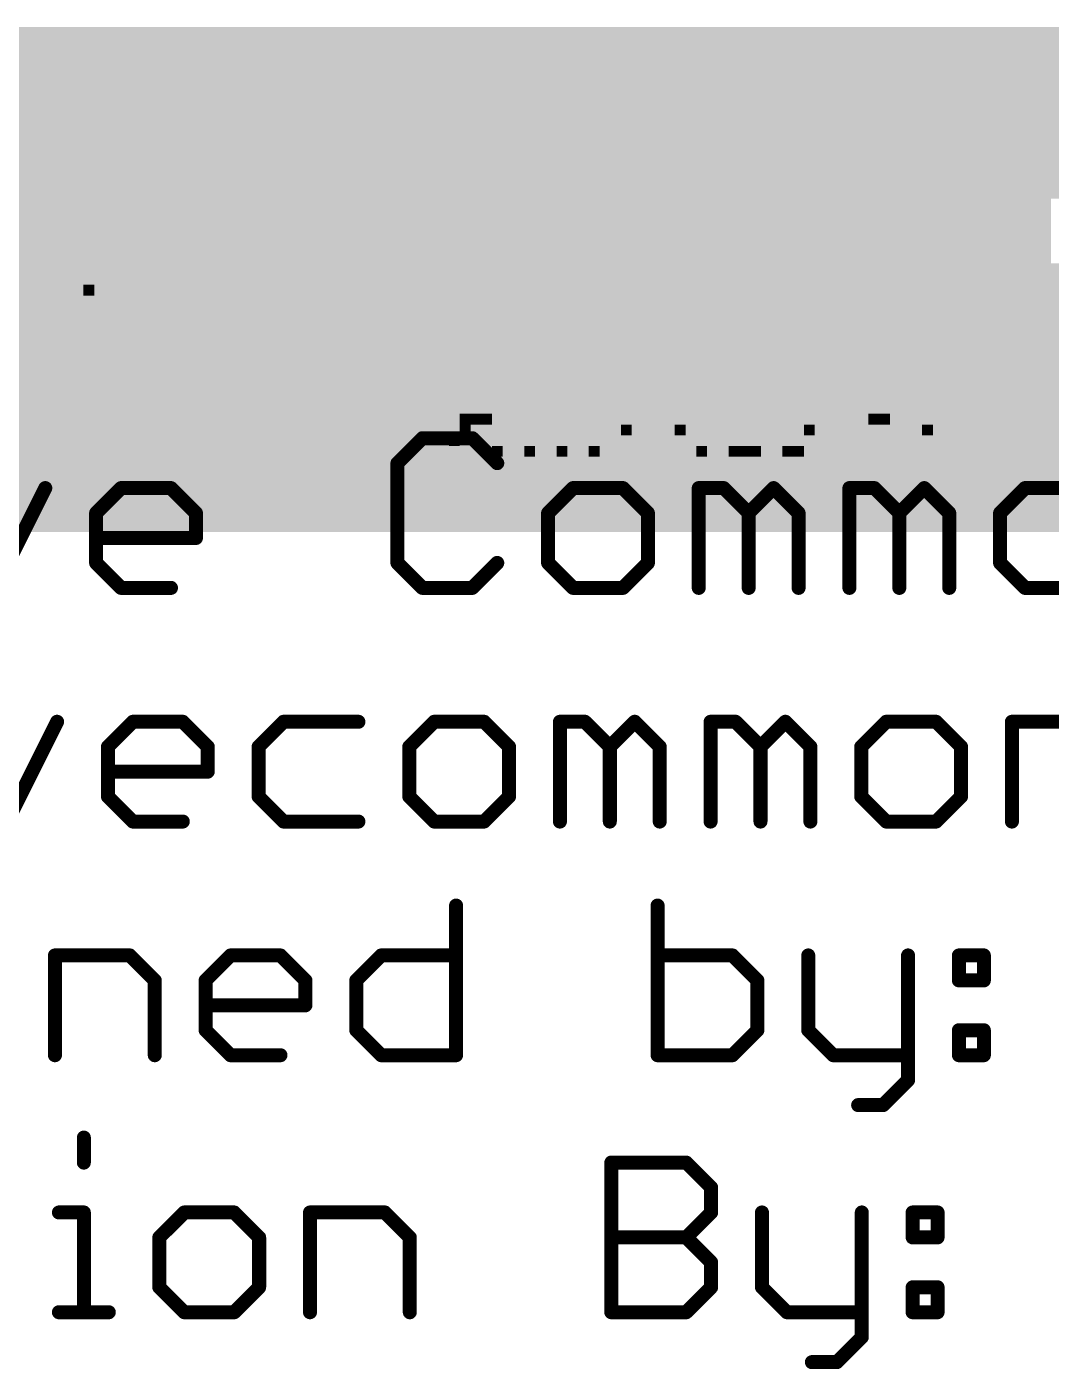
# Model space of a CAD drawing. Extents: x -29 to 78, y -15 to 28.
# Drawn here: x 10.54 to 21.67, y -14.77 to -0.18 of the extents above; entities that cross this region are included whole.
import ezdxf

# ---------------------------------------------------------------- set-up
doc = ezdxf.new("R2010")
doc.units = 0
for name, color, linetype in [('200', 132, 'CONTINUOUS'), ('201', 110, 'CONTINUOUS'), ('27', 253, 'CONTINUOUS')]:
    doc.layers.add(name, color=color, linetype=linetype)

# ---------------------------------------------------------------- blocks, each defined once
blk = doc.blocks.new('RECT')
blk.add_solid([(-0.5, -0.5), (0.5, -0.5), (-0.5, 0.5), (0.5, 0.5)])

msp = doc.modelspace()

# ---------------------------------------------------------------- linework, layer by layer
at = {"layer": '27', "const_width": 0.1524}
for points in [[(14.8413, -4.6468), (14.5701, -4.918)], [(15.3836, -4.6468), (14.8413, -4.6468)], [(15.6548, -4.918), (15.3836, -4.6468)], [(14.5701, -4.918), (14.5701, -6.0026)], [(10.201, -6.2738), (10.7433, -5.1891)], [(11.2958, -5.4603), (11.567, -5.1891)], [(11.567, -5.1891), (12.1093, -5.1891)], [(12.1093, -5.1891), (12.3805, -5.4603)], [(16.4784, -5.1891), (16.2073, -5.4603)], [(17.0208, -5.1891), (16.4784, -5.1891)], [(17.2919, -5.4603), (17.0208, -5.1891)], [(17.8444, -6.2738), (17.8444, -5.1891)], [(17.8444, -5.1891), (18.1156, -5.1891)], [(18.1156, -5.1891), (18.3868, -5.4603)], [(18.3868, -5.4603), (18.6579, -5.1891)], [(18.6579, -5.1891), (18.9291, -5.4603)], [(19.4816, -6.2738), (19.4816, -5.1891)], [(19.4816, -5.1891), (19.7528, -5.1891)], [(19.7528, -5.1891), (20.0239, -5.4603)], [(20.0239, -5.4603), (20.2951, -5.1891)], [(20.2951, -5.1891), (20.5663, -5.4603)], [(21.3899, -5.1891), (21.1188, -5.4603)], [(21.9322, -5.1891), (21.3899, -5.1891)], [(11.2958, -6.0026), (11.2958, -5.4603)], [(12.3805, -5.4603), (12.3805, -5.7315)], [(16.2073, -5.4603), (16.2073, -6.0026)], [(17.2919, -6.0026), (17.2919, -5.4603)], [(18.3868, -5.4603), (18.3868, -6.2738)], [(18.9291, -5.4603), (18.9291, -6.2738)], [(20.0239, -5.4603), (20.0239, -6.2738)], [(20.5663, -5.4603), (20.5663, -6.2738)], [(21.1188, -5.4603), (21.1188, -6.0026)], [(12.3805, -5.7315), (11.2958, -5.7315)], [(11.567, -6.2738), (11.2958, -6.0026)], [(14.5701, -6.0026), (14.8413, -6.2738)], [(15.3836, -6.2738), (15.6548, -6.0026)], [(16.2073, -6.0026), (16.4784, -6.2738)], [(17.0208, -6.2738), (17.2919, -6.0026)], [(21.1188, -6.0026), (21.3899, -6.2738)], [(12.1093, -6.2738), (11.567, -6.2738)], [(14.8413, -6.2738), (15.3836, -6.2738)], [(16.4784, -6.2738), (17.0208, -6.2738)], [(21.3899, -6.2738), (21.9322, -6.2738)], [(10.3294, -8.8138), (10.8717, -7.7291)], [(11.4242, -8.0003), (11.6954, -7.7291)], [(11.6954, -7.7291), (12.2377, -7.7291)], [(12.2377, -7.7291), (12.5089, -8.0003)], [(13.3325, -7.7291), (13.0614, -8.0003)], [(14.146, -7.7291), (13.3325, -7.7291)], [(14.9697, -7.7291), (14.6985, -8.0003)], [(15.512, -7.7291), (14.9697, -7.7291)], [(15.7832, -8.0003), (15.512, -7.7291)], [(16.3357, -8.8138), (16.3357, -7.7291)], [(16.3357, -7.7291), (16.6069, -7.7291)], [(16.6069, -7.7291), (16.878, -8.0003)], [(16.878, -8.0003), (17.1492, -7.7291)], [(17.1492, -7.7291), (17.4203, -8.0003)], [(17.9728, -8.8138), (17.9728, -7.7291)], [(17.9728, -7.7291), (18.244, -7.7291)], [(18.244, -7.7291), (18.5152, -8.0003)], [(18.5152, -8.0003), (18.7863, -7.7291)], [(18.7863, -7.7291), (19.0575, -8.0003)], [(19.8812, -7.7291), (19.61, -8.0003)], [(20.4235, -7.7291), (19.8812, -7.7291)], [(20.6947, -8.0003), (20.4235, -7.7291)], [(21.2472, -8.8138), (21.2472, -7.7291)], [(21.2472, -7.7291), (22.0607, -7.7291)], [(11.4242, -8.5426), (11.4242, -8.0003)], [(12.5089, -8.0003), (12.5089, -8.2715)], [(13.0614, -8.0003), (13.0614, -8.5426)], [(14.6985, -8.0003), (14.6985, -8.5426)], [(15.7832, -8.5426), (15.7832, -8.0003)], [(16.878, -8.0003), (16.878, -8.8138)], [(17.4203, -8.0003), (17.4203, -8.8138)], [(18.5152, -8.0003), (18.5152, -8.8138)], [(19.0575, -8.0003), (19.0575, -8.8138)], [(19.61, -8.0003), (19.61, -8.5426)], [(20.6947, -8.5426), (20.6947, -8.0003)], [(12.5089, -8.2715), (11.4242, -8.2715)], [(11.6954, -8.8138), (11.4242, -8.5426)], [(13.0614, -8.5426), (13.3325, -8.8138)], [(14.6985, -8.5426), (14.9697, -8.8138)], [(15.512, -8.8138), (15.7832, -8.5426)], [(19.61, -8.5426), (19.8812, -8.8138)], [(20.4235, -8.8138), (20.6947, -8.5426)], [(12.2377, -8.8138), (11.6954, -8.8138)], [(13.3325, -8.8138), (14.146, -8.8138)], [(14.9697, -8.8138), (15.512, -8.8138)], [(19.8812, -8.8138), (20.4235, -8.8138)], [(15.2074, -9.7268), (15.2074, -11.3538)], [(17.397, -9.7268), (17.397, -11.3538)], [(10.8484, -11.3538), (10.8484, -10.2691)], [(10.8484, -10.2691), (11.6619, -10.2691)], [(11.6619, -10.2691), (11.9331, -10.5403)], [(12.4856, -10.5403), (12.7567, -10.2691)], [(12.7567, -10.2691), (13.2991, -10.2691)], [(13.2991, -10.2691), (13.5702, -10.5403)], [(14.1227, -10.5403), (14.3939, -10.2691)], [(14.3939, -10.2691), (15.2074, -10.2691)], [(18.2105, -10.2691), (17.397, -10.2691)], [(18.4817, -10.5403), (18.2105, -10.2691)], [(19.0342, -10.2691), (19.0342, -11.0826)], [(20.1188, -10.2691), (20.1188, -11.625)], [(20.6713, -10.2691), (20.9425, -10.2691)], [(20.6713, -10.5403), (20.6713, -10.2691)], [(20.9425, -10.2691), (20.9425, -10.5403)], [(11.9331, -10.5403), (11.9331, -11.3538)], [(12.4856, -11.0826), (12.4856, -10.5403)], [(13.5702, -10.5403), (13.5702, -10.8115)], [(14.1227, -11.0826), (14.1227, -10.5403)], [(18.4817, -11.0826), (18.4817, -10.5403)], [(20.9425, -10.5403), (20.6713, -10.5403)], [(13.5702, -10.8115), (12.4856, -10.8115)], [(12.7567, -11.3538), (12.4856, -11.0826)], [(14.3939, -11.3538), (14.1227, -11.0826)], [(18.2105, -11.3538), (18.4817, -11.0826)], [(19.0342, -11.0826), (19.3054, -11.3538)], [(20.6713, -11.0826), (20.9425, -11.0826)], [(20.6713, -11.3538), (20.6713, -11.0826)], [(20.9425, -11.0826), (20.9425, -11.3538)], [(13.2991, -11.3538), (12.7567, -11.3538)], [(15.2074, -11.3538), (14.3939, -11.3538)], [(17.397, -11.3538), (18.2105, -11.3538)], [(19.3054, -11.3538), (20.1188, -11.3538)], [(20.9425, -11.3538), (20.6713, -11.3538)], [(20.1188, -11.625), (19.8477, -11.8961)], [(19.8477, -11.8961), (19.5765, -11.8961)], [(11.1624, -12.2496), (11.1624, -12.5208)], [(16.8942, -14.1478), (16.8942, -12.5208)], [(16.8942, -12.5208), (17.7077, -12.5208)], [(17.7077, -12.5208), (17.9788, -12.792)], [(17.9788, -12.792), (17.9788, -13.0631)], [(10.8913, -13.0631), (11.1624, -13.0631)], [(11.1624, -13.0631), (11.1624, -14.1478)], [(12.2539, -13.0631), (11.9827, -13.3343)], [(12.7962, -13.0631), (12.2539, -13.0631)], [(13.0674, -13.3343), (12.7962, -13.0631)], [(13.6199, -14.1478), (13.6199, -13.0631)], [(13.6199, -13.0631), (14.4334, -13.0631)], [(14.4334, -13.0631), (14.7045, -13.3343)], [(17.9788, -13.0631), (17.7077, -13.3343)], [(18.5313, -13.0631), (18.5313, -13.8766)], [(19.616, -13.0631), (19.616, -14.419)], [(20.1685, -13.0631), (20.4396, -13.0631)], [(20.1685, -13.3343), (20.1685, -13.0631)], [(20.4396, -13.0631), (20.4396, -13.3343)], [(11.9827, -13.3343), (11.9827, -13.8766)], [(13.0674, -13.8766), (13.0674, -13.3343)], [(14.7045, -13.3343), (14.7045, -14.1478)], [(16.8942, -13.3343), (17.7077, -13.3343)], [(17.7077, -13.3343), (17.9788, -13.6055)], [(20.4396, -13.3343), (20.1685, -13.3343)], [(17.9788, -13.6055), (17.9788, -13.8766)], [(11.9827, -13.8766), (12.2539, -14.1478)], [(12.7962, -14.1478), (13.0674, -13.8766)], [(17.9788, -13.8766), (17.7077, -14.1478)], [(18.5313, -13.8766), (18.8025, -14.1478)], [(20.1685, -13.8766), (20.4396, -13.8766)], [(20.1685, -14.1478), (20.1685, -13.8766)], [(20.4396, -13.8766), (20.4396, -14.1478)], [(10.8913, -14.1478), (11.4336, -14.1478)], [(12.2539, -14.1478), (12.7962, -14.1478)], [(17.7077, -14.1478), (16.8942, -14.1478)], [(18.8025, -14.1478), (19.616, -14.1478)], [(20.4396, -14.1478), (20.1685, -14.1478)], [(19.616, -14.419), (19.3448, -14.6901)], [(19.3448, -14.6901), (19.0737, -14.6901)]]:
    msp.add_lwpolyline(points, dxfattribs=at)
at = {"layer": '27', "const_width": 0.0762}
for points in [[(14.8413, -4.6087, 1), (14.8413, -4.6849)], [(14.8682, -4.6738, 1), (14.8143, -4.6199)], [(15.4106, -4.6199, 1), (15.3567, -4.6738)], [(15.3836, -4.6849, 1), (15.3836, -4.6087)], [(14.6082, -4.918, 1), (14.532, -4.918)], [(14.5432, -4.891, 1), (14.5971, -4.9449)], [(15.6278, -4.9449, 1), (15.6817, -4.891)], [(10.7774, -5.2062, 1), (10.7092, -5.1721)], [(11.567, -5.151, 1), (11.567, -5.2272)], [(11.5939, -5.2161, 1), (11.54, -5.1622)], [(12.1362, -5.1622, 1), (12.0824, -5.2161)], [(12.1093, -5.2272, 1), (12.1093, -5.151)], [(16.4784, -5.151, 1), (16.4784, -5.2272)], [(16.5054, -5.2161, 1), (16.4515, -5.1622)], [(17.0477, -5.1622, 1), (16.9938, -5.2161)], [(17.0208, -5.2272, 1), (17.0208, -5.151)], [(17.8825, -5.1891, 1), (17.8063, -5.1891)], [(17.8444, -5.151, 1), (17.8444, -5.2272)], [(18.1425, -5.1622, 1), (18.0887, -5.2161)], [(18.1156, -5.2272, 1), (18.1156, -5.151)], [(18.6849, -5.1622, 1), (18.631, -5.2161)], [(18.6849, -5.2161, 1), (18.631, -5.1622)], [(19.5197, -5.1891, 1), (19.4435, -5.1891)], [(19.4816, -5.151, 1), (19.4816, -5.2272)], [(19.7797, -5.1622, 1), (19.7258, -5.2161)], [(19.7528, -5.2272, 1), (19.7528, -5.151)], [(20.322, -5.1622, 1), (20.2681, -5.2161)], [(20.322, -5.2161, 1), (20.2681, -5.1622)], [(21.3899, -5.151, 1), (21.3899, -5.2272)], [(21.4169, -5.2161, 1), (21.363, -5.1622)], [(11.3339, -5.4603, 1), (11.2577, -5.4603)], [(11.2689, -5.4334, 1), (11.3228, -5.4872)], [(12.4186, -5.4603, 1), (12.3424, -5.4603)], [(12.3535, -5.4872, 1), (12.4074, -5.4334)], [(16.2454, -5.4603, 1), (16.1692, -5.4603)], [(16.1803, -5.4334, 1), (16.2342, -5.4872)], [(17.33, -5.4603, 1), (17.2538, -5.4603)], [(17.265, -5.4872, 1), (17.3189, -5.4334)], [(18.4249, -5.4603, 1), (18.3487, -5.4603)], [(18.3598, -5.4334, 1), (18.4137, -5.4872)], [(18.3598, -5.4872, 1), (18.4137, -5.4334)], [(18.9672, -5.4603, 1), (18.891, -5.4603)], [(18.9022, -5.4872, 1), (18.956, -5.4334)], [(20.062, -5.4603, 1), (19.9858, -5.4603)], [(19.997, -5.4334, 1), (20.0509, -5.4872)], [(19.997, -5.4872, 1), (20.0509, -5.4334)], [(20.6044, -5.4603, 1), (20.5282, -5.4603)], [(20.5393, -5.4872, 1), (20.5932, -5.4334)], [(21.1569, -5.4603, 1), (21.0807, -5.4603)], [(21.0918, -5.4334, 1), (21.1457, -5.4872)], [(11.2958, -5.6934, 1), (11.2958, -5.7696)], [(12.3805, -5.7696, 1), (12.3805, -5.6934)], [(12.3424, -5.7315, 1), (12.4186, -5.7315)], [(11.3228, -5.9757, 1), (11.2689, -6.0296)], [(11.2577, -6.0026, 1), (11.3339, -6.0026)], [(14.5971, -5.9757, 1), (14.5432, -6.0296)], [(14.532, -6.0026, 1), (14.6082, -6.0026)], [(15.6817, -6.0296, 1), (15.6278, -5.9757)], [(16.2342, -5.9757, 1), (16.1803, -6.0296)], [(16.1692, -6.0026, 1), (16.2454, -6.0026)], [(17.2538, -6.0026, 1), (17.33, -6.0026)], [(17.3189, -6.0296, 1), (17.265, -5.9757)], [(21.1457, -5.9757, 1), (21.0918, -6.0296)], [(21.0807, -6.0026, 1), (21.1569, -6.0026)], [(11.567, -6.2357, 1), (11.567, -6.3119)], [(11.54, -6.3007, 1), (11.5939, -6.2469)], [(12.1093, -6.3119, 1), (12.1093, -6.2357)], [(14.8413, -6.2357, 1), (14.8413, -6.3119)], [(14.8143, -6.3007, 1), (14.8682, -6.2469)], [(15.3567, -6.2469, 1), (15.4106, -6.3007)], [(15.3836, -6.3119, 1), (15.3836, -6.2357)], [(16.4784, -6.2357, 1), (16.4784, -6.3119)], [(16.4515, -6.3007, 1), (16.5054, -6.2469)], [(16.9938, -6.2469, 1), (17.0477, -6.3007)], [(17.0208, -6.3119, 1), (17.0208, -6.2357)], [(17.8063, -6.2738, 1), (17.8825, -6.2738)], [(18.3487, -6.2738, 1), (18.4249, -6.2738)], [(18.891, -6.2738, 1), (18.9672, -6.2738)], [(19.4435, -6.2738, 1), (19.5197, -6.2738)], [(19.9858, -6.2738, 1), (20.062, -6.2738)], [(20.5282, -6.2738, 1), (20.6044, -6.2738)], [(21.3899, -6.2357, 1), (21.3899, -6.3119)], [(21.363, -6.3007, 1), (21.4169, -6.2469)], [(10.9058, -7.7462, 1), (10.8376, -7.7121)], [(11.6954, -7.691, 1), (11.6954, -7.7672)], [(11.7223, -7.7561, 1), (11.6684, -7.7022)], [(12.2647, -7.7022, 1), (12.2108, -7.7561)], [(12.2377, -7.7672, 1), (12.2377, -7.691)], [(13.3325, -7.691, 1), (13.3325, -7.7672)], [(13.3595, -7.7561, 1), (13.3056, -7.7022)], [(14.146, -7.7672, 1), (14.146, -7.691)], [(14.9697, -7.691, 1), (14.9697, -7.7672)], [(14.9966, -7.7561, 1), (14.9428, -7.7022)], [(15.539, -7.7022, 1), (15.4851, -7.7561)], [(15.512, -7.7672, 1), (15.512, -7.691)], [(16.3738, -7.7291, 1), (16.2976, -7.7291)], [(16.3357, -7.691, 1), (16.3357, -7.7672)], [(16.6338, -7.7022, 1), (16.5799, -7.7561)], [(16.6069, -7.7672, 1), (16.6069, -7.691)], [(17.1761, -7.7022, 1), (17.1222, -7.7561)], [(17.1761, -7.7561, 1), (17.1222, -7.7022)], [(18.0109, -7.7291, 1), (17.9347, -7.7291)], [(17.9728, -7.691, 1), (17.9728, -7.7672)], [(18.2709, -7.7022, 1), (18.2171, -7.7561)], [(18.244, -7.7672, 1), (18.244, -7.691)], [(18.8133, -7.7022, 1), (18.7594, -7.7561)], [(18.8133, -7.7561, 1), (18.7594, -7.7022)], [(19.8812, -7.691, 1), (19.8812, -7.7672)], [(19.9081, -7.7561, 1), (19.8542, -7.7022)], [(20.4504, -7.7022, 1), (20.3966, -7.7561)], [(20.4235, -7.7672, 1), (20.4235, -7.691)], [(21.2853, -7.7291, 1), (21.2091, -7.7291)], [(21.2472, -7.691, 1), (21.2472, -7.7672)], [(11.4623, -8.0003, 1), (11.3861, -8.0003)], [(11.3973, -7.9734, 1), (11.4512, -8.0272)], [(12.547, -8.0003, 1), (12.4708, -8.0003)], [(12.4819, -8.0272, 1), (12.5358, -7.9734)], [(13.0995, -8.0003, 1), (13.0233, -8.0003)], [(13.0344, -7.9734, 1), (13.0883, -8.0272)], [(14.7366, -8.0003, 1), (14.6604, -8.0003)], [(14.6716, -7.9734, 1), (14.7255, -8.0272)], [(15.8213, -8.0003, 1), (15.7451, -8.0003)], [(15.7562, -8.0272, 1), (15.8101, -7.9734)], [(16.9161, -8.0003, 1), (16.8399, -8.0003)], [(16.8511, -7.9734, 1), (16.905, -8.0272)], [(16.8511, -8.0272, 1), (16.905, -7.9734)], [(17.4584, -8.0003, 1), (17.3822, -8.0003)], [(17.3934, -8.0272, 1), (17.4473, -7.9734)], [(18.5533, -8.0003, 1), (18.4771, -8.0003)], [(18.4882, -7.9734, 1), (18.5421, -8.0272)], [(18.4882, -8.0272, 1), (18.5421, -7.9734)], [(19.0956, -8.0003, 1), (19.0194, -8.0003)], [(19.0306, -8.0272, 1), (19.0844, -7.9734)], [(19.6481, -8.0003, 1), (19.5719, -8.0003)], [(19.5831, -7.9734, 1), (19.6369, -8.0272)], [(20.7328, -8.0003, 1), (20.6566, -8.0003)], [(20.6677, -8.0272, 1), (20.7216, -7.9734)], [(11.4242, -8.2334, 1), (11.4242, -8.3096)], [(12.4708, -8.2715, 1), (12.547, -8.2715)], [(12.5089, -8.3096, 1), (12.5089, -8.2334)], [(11.4512, -8.5157, 1), (11.3973, -8.5696)], [(11.3861, -8.5426, 1), (11.4623, -8.5426)], [(13.0883, -8.5157, 1), (13.0344, -8.5696)], [(13.0233, -8.5426, 1), (13.0995, -8.5426)], [(14.7255, -8.5157, 1), (14.6716, -8.5696)], [(14.6604, -8.5426, 1), (14.7366, -8.5426)], [(15.7451, -8.5426, 1), (15.8213, -8.5426)], [(15.8101, -8.5696, 1), (15.7563, -8.5157)], [(19.6369, -8.5157, 1), (19.5831, -8.5696)], [(19.5719, -8.5426, 1), (19.6481, -8.5426)], [(20.6566, -8.5426, 1), (20.7328, -8.5426)], [(20.7216, -8.5696, 1), (20.6677, -8.5157)], [(11.6954, -8.7757, 1), (11.6954, -8.8519)], [(11.6684, -8.8407, 1), (11.7223, -8.7869)], [(12.2377, -8.8519, 1), (12.2377, -8.7757)], [(13.3325, -8.7757, 1), (13.3325, -8.8519)], [(13.3056, -8.8407, 1), (13.3595, -8.7869)], [(14.146, -8.8519, 1), (14.146, -8.7757)], [(14.9697, -8.7757, 1), (14.9697, -8.8519)], [(14.9428, -8.8407, 1), (14.9966, -8.7869)], [(15.4851, -8.7869, 1), (15.539, -8.8407)], [(15.512, -8.8519, 1), (15.512, -8.7757)], [(19.8812, -8.7757, 1), (19.8812, -8.8519)], [(19.8542, -8.8407, 1), (19.9081, -8.7869)], [(20.3966, -8.7869, 1), (20.4504, -8.8407)], [(20.4235, -8.8519, 1), (20.4235, -8.7757)], [(16.2976, -8.8138, 1), (16.3738, -8.8138)], [(16.8399, -8.8138, 1), (16.9161, -8.8138)], [(17.3822, -8.8138, 1), (17.4584, -8.8138)], [(17.9347, -8.8138, 1), (18.0109, -8.8138)], [(18.4771, -8.8138, 1), (18.5533, -8.8138)], [(19.0194, -8.8138, 1), (19.0956, -8.8138)], [(21.2091, -8.8138, 1), (21.2853, -8.8138)], [(15.2455, -9.7268, 1), (15.1693, -9.7268)], [(17.4351, -9.7268, 1), (17.3589, -9.7268)], [(10.8865, -10.2691, 1), (10.8103, -10.2691)], [(10.8484, -10.231, 1), (10.8484, -10.3072)], [(11.6888, -10.2422, 1), (11.635, -10.2961)], [(11.6619, -10.3072, 1), (11.6619, -10.231)], [(12.7567, -10.231, 1), (12.7567, -10.3072)], [(12.7837, -10.2961, 1), (12.7298, -10.2422)], [(13.326, -10.2422, 1), (13.2721, -10.2961)], [(13.2991, -10.3072, 1), (13.2991, -10.231)], [(14.3939, -10.231, 1), (14.3939, -10.3072)], [(14.4208, -10.2961, 1), (14.3669, -10.2422)], [(15.2074, -10.3072, 1), (15.2074, -10.231)], [(17.397, -10.231, 1), (17.397, -10.3072)], [(18.2375, -10.2422, 1), (18.1836, -10.2961)], [(18.2105, -10.3072, 1), (18.2105, -10.231)], [(19.0723, -10.2691, 1), (18.9961, -10.2691)], [(20.1569, -10.2691, 1), (20.0807, -10.2691)], [(20.6713, -10.231, 1), (20.6713, -10.3072)], [(20.7094, -10.2691, 1), (20.6332, -10.2691)], [(20.9806, -10.2691, 1), (20.9044, -10.2691)], [(20.9425, -10.3072, 1), (20.9425, -10.231)], [(11.9712, -10.5403, 1), (11.895, -10.5403)], [(11.9061, -10.5672, 1), (11.96, -10.5134)], [(12.5237, -10.5403, 1), (12.4475, -10.5403)], [(12.4586, -10.5134, 1), (12.5125, -10.5672)], [(13.6083, -10.5403, 1), (13.5321, -10.5403)], [(13.5433, -10.5672, 1), (13.5972, -10.5134)], [(14.1608, -10.5403, 1), (14.0846, -10.5403)], [(14.0958, -10.5134, 1), (14.1497, -10.5672)], [(18.5198, -10.5403, 1), (18.4436, -10.5403)], [(18.4547, -10.5672, 1), (18.5086, -10.5134)], [(20.6713, -10.5022, 1), (20.6713, -10.5784)], [(20.6332, -10.5403, 1), (20.7094, -10.5403)], [(20.9044, -10.5403, 1), (20.9806, -10.5403)], [(20.9425, -10.5784, 1), (20.9425, -10.5022)], [(12.4856, -10.7734, 1), (12.4856, -10.8496)], [(13.5321, -10.8115, 1), (13.6083, -10.8115)], [(13.5702, -10.8496, 1), (13.5702, -10.7734)], [(12.5125, -11.0557, 1), (12.4586, -11.1096)], [(12.4475, -11.0826, 1), (12.5237, -11.0826)], [(14.1497, -11.0557, 1), (14.0958, -11.1096)], [(14.0846, -11.0826, 1), (14.1608, -11.0826)], [(18.4436, -11.0826, 1), (18.5198, -11.0826)], [(18.5086, -11.1096, 1), (18.4548, -11.0557)], [(19.0611, -11.0557, 1), (19.0072, -11.1096)], [(18.9961, -11.0826, 1), (19.0723, -11.0826)], [(20.6713, -11.0445, 1), (20.6713, -11.1207)], [(20.7094, -11.0826, 1), (20.6332, -11.0826)], [(20.9806, -11.0826, 1), (20.9044, -11.0826)], [(20.9425, -11.1207, 1), (20.9425, -11.0445)], [(10.8103, -11.3538, 1), (10.8865, -11.3538)], [(11.895, -11.3538, 1), (11.9712, -11.3538)], [(12.7567, -11.3157, 1), (12.7567, -11.3919)], [(12.7298, -11.3807, 1), (12.7837, -11.3269)], [(13.2991, -11.3919, 1), (13.2991, -11.3157)], [(14.3939, -11.3157, 1), (14.3939, -11.3919)], [(14.3669, -11.3807, 1), (14.4208, -11.3269)], [(15.1693, -11.3538, 1), (15.2455, -11.3538)], [(15.2074, -11.3919, 1), (15.2074, -11.3157)], [(17.397, -11.3157, 1), (17.397, -11.3919)], [(17.3589, -11.3538, 1), (17.4351, -11.3538)], [(18.1836, -11.3269, 1), (18.2375, -11.3807)], [(18.2105, -11.3919, 1), (18.2105, -11.3157)], [(19.3054, -11.3157, 1), (19.3054, -11.3919)], [(19.2784, -11.3807, 1), (19.3323, -11.3269)], [(20.1188, -11.3919, 1), (20.1188, -11.3157)], [(20.6713, -11.3157, 1), (20.6713, -11.3919)], [(20.6332, -11.3538, 1), (20.7094, -11.3538)], [(20.9044, -11.3538, 1), (20.9806, -11.3538)], [(20.9425, -11.3919, 1), (20.9425, -11.3157)], [(20.0807, -11.625, 1), (20.1569, -11.625)], [(20.1458, -11.6519, 1), (20.0919, -11.598)], [(19.5765, -11.858, 1), (19.5765, -11.9342)], [(19.8207, -11.8692, 1), (19.8746, -11.9231)], [(19.8477, -11.9342, 1), (19.8477, -11.858)], [(11.2005, -12.2496, 1), (11.1243, -12.2496)], [(11.1243, -12.5208, 1), (11.2005, -12.5208)], [(16.9323, -12.5208, 1), (16.8561, -12.5208)], [(16.8942, -12.4827, 1), (16.8942, -12.5589)], [(17.7346, -12.4939, 1), (17.6807, -12.5478)], [(17.7077, -12.5589, 1), (17.7077, -12.4827)], [(18.0169, -12.792, 1), (17.9407, -12.792)], [(17.9519, -12.8189, 1), (18.0058, -12.765)], [(10.8913, -13.025, 1), (10.8913, -13.1012)], [(11.2005, -13.0631, 1), (11.1243, -13.0631)], [(11.1624, -13.1012, 1), (11.1624, -13.025)], [(12.2539, -13.025, 1), (12.2539, -13.1012)], [(12.2808, -13.0901, 1), (12.2269, -13.0362)], [(12.8231, -13.0362, 1), (12.7693, -13.0901)], [(12.7962, -13.1012, 1), (12.7962, -13.025)], [(13.658, -13.0631, 1), (13.5818, -13.0631)], [(13.6199, -13.025, 1), (13.6199, -13.1012)], [(14.4603, -13.0362, 1), (14.4064, -13.0901)], [(14.4334, -13.1012, 1), (14.4334, -13.025)], [(17.9407, -13.0631, 1), (18.0169, -13.0631)], [(18.0058, -13.0901, 1), (17.9519, -13.0362)], [(18.5694, -13.0631, 1), (18.4932, -13.0631)], [(19.6541, -13.0631, 1), (19.5779, -13.0631)], [(20.1685, -13.025, 1), (20.1685, -13.1012)], [(20.2066, -13.0631, 1), (20.1304, -13.0631)], [(20.4777, -13.0631, 1), (20.4015, -13.0631)], [(20.4396, -13.1012, 1), (20.4396, -13.025)], [(12.0208, -13.3343, 1), (11.9446, -13.3343)], [(11.9558, -13.3074, 1), (12.0096, -13.3612)], [(13.1055, -13.3343, 1), (13.0293, -13.3343)], [(13.0404, -13.3612, 1), (13.0943, -13.3074)], [(14.7426, -13.3343, 1), (14.6664, -13.3343)], [(14.6776, -13.3612, 1), (14.7315, -13.3074)], [(16.8942, -13.2962, 1), (16.8942, -13.3724)], [(17.7346, -13.3074, 1), (17.6807, -13.3612)], [(17.6807, -13.3074, 1), (17.7346, -13.3612)], [(17.7077, -13.3724, 1), (17.7077, -13.2962)], [(20.1685, -13.2962, 1), (20.1685, -13.3724)], [(20.4396, -13.3724, 1), (20.4396, -13.2962)], [(20.1304, -13.3343, 1), (20.2066, -13.3343)], [(20.4015, -13.3343, 1), (20.4777, -13.3343)], [(18.0169, -13.6055, 1), (17.9407, -13.6055)], [(17.9519, -13.6324, 1), (18.0058, -13.5785)], [(12.0096, -13.8497, 1), (11.9558, -13.9036)], [(11.9446, -13.8766, 1), (12.0208, -13.8766)], [(13.0293, -13.8766, 1), (13.1055, -13.8766)], [(13.0943, -13.9036, 1), (13.0404, -13.8497)], [(17.9407, -13.8766, 1), (18.0169, -13.8766)], [(18.0058, -13.9036, 1), (17.9519, -13.8497)], [(18.5583, -13.8497, 1), (18.5044, -13.9036)], [(18.4932, -13.8766, 1), (18.5694, -13.8766)], [(20.1685, -13.8385, 1), (20.1685, -13.9147)], [(20.2066, -13.8766, 1), (20.1304, -13.8766)], [(20.4777, -13.8766, 1), (20.4015, -13.8766)], [(20.4396, -13.9147, 1), (20.4396, -13.8385)], [(10.8913, -14.1097, 1), (10.8913, -14.1859)], [(11.1243, -14.1478, 1), (11.2005, -14.1478)], [(11.4336, -14.1859, 1), (11.4336, -14.1097)], [(12.2539, -14.1097, 1), (12.2539, -14.1859)], [(12.2269, -14.1747, 1), (12.2808, -14.1209)], [(12.7693, -14.1209, 1), (12.8231, -14.1747)], [(12.7962, -14.1859, 1), (12.7962, -14.1097)], [(13.5818, -14.1478, 1), (13.658, -14.1478)], [(14.6664, -14.1478, 1), (14.7426, -14.1478)], [(16.8942, -14.1097, 1), (16.8942, -14.1859)], [(16.8561, -14.1478, 1), (16.9323, -14.1478)], [(17.6807, -14.1209, 1), (17.7346, -14.1747)], [(17.7077, -14.1859, 1), (17.7077, -14.1097)], [(18.8025, -14.1097, 1), (18.8025, -14.1859)], [(18.7755, -14.1747, 1), (18.8294, -14.1209)], [(19.616, -14.1859, 1), (19.616, -14.1097)], [(20.1685, -14.1097, 1), (20.1685, -14.1859)], [(20.1304, -14.1478, 1), (20.2066, -14.1478)], [(20.4015, -14.1478, 1), (20.4777, -14.1478)], [(20.4396, -14.1859, 1), (20.4396, -14.1097)], [(19.5779, -14.419, 1), (19.6541, -14.419)], [(19.6429, -14.4459, 1), (19.589, -14.392)], [(19.0737, -14.652, 1), (19.0737, -14.7282)], [(19.3179, -14.6632, 1), (19.3718, -14.7171)], [(19.3448, -14.7282, 1), (19.3448, -14.652)]]:
    msp.add_lwpolyline(points, format="xyb", dxfattribs=at)

# ---------------------------------------------------------------- block references
at = {"layer": '200'}
for p, xscale, yscale in [((17.9932, -0.2337), 44.7497, 0.1169), ((18.0517, -0.3505), 44.6328, 0.1168), ((18.0517, -0.4674), 44.6328, 0.1169), ((18.0517, -0.5842), 44.6328, 0.1168), ((18.0517, -0.701), 44.6328, 0.1168), ((18.0517, -0.8179), 44.6328, 0.1169), ((18.0517, -0.9347), 44.6328, 0.1168), ((18.0517, -1.0515), 44.6328, 0.1169), ((18.0517, -1.1684), 44.6328, 0.1168), ((18.0517, -1.2852), 44.8666, 0.1168), ((17.9933, -1.4021), 44.9834, 0.1169), ((4.9072, -1.6358), 19.2786, 0.1169), ((6.7182, -1.5189), 22.667, 0.1168), ((30.9626, -1.5189), 19.0449, 0.1168), ((31.0794, -1.6358), 19.0449, 0.1169), ((4.7904, -1.7526), 19.2786, 0.1168), ((31.1378, -1.7526), 19.1618, 0.1168), ((4.732, -1.8694), 19.3955, 0.1168), ((31.1962, -1.8694), 19.2786, 0.1168), ((4.6736, -1.9863), 19.5123, 0.1169), ((31.2546, -1.9863), 19.3954, 0.1169), ((4.5567, -2.22), 19.746, 0.1169), ((4.6736, -2.1031), 19.5123, 0.1168), ((4.4983, -2.3368), 19.6291, 0.1168), ((4.5567, -2.4536), 19.5123, 0.1168), ((4.6735, -2.5705), 19.2786, 0.1169), ((4.8487, -2.6873), 18.9281, 0.1168), ((5.024, -2.8041), 18.5775, 0.1169), ((5.2577, -2.921), 18.1102, 0.1168), ((11.2165, -3.0378), 0.1169, 0.1168), ((15.306, -4.4399), 0.1169, 0.1168), ((15.306, -4.5568), 0.1169, 0.1169), ((15.5396, -4.4399), 0.1169, 0.1168), ((16.0655, -4.5568), 0.2337, 0.1169), ((17.0586, -4.5568), 0.1169, 0.1169), ((17.4675, -4.4399), 0.701, 0.1168), ((17.6427, -4.5568), 0.1169, 0.1169), ((18.9865, -4.4399), 0.2337, 0.1168), ((19.0449, -4.5568), 0.1169, 0.1169), ((19.5707, -4.4399), 0.2337, 0.1168), ((19.7459, -4.5568), 0.3505, 0.1169), ((19.8627, -4.4399), 0.1168, 0.1168), ((20.2717, -4.4399), 0.2337, 0.1168), ((20.3301, -4.5568), 0.1168, 0.1169), ((15.1891, -4.6736), 0.1168, 0.1168), ((15.9486, -4.6736), 0.4674, 0.1168), ((18.6944, -4.6736), 0.3505, 0.1168), ((19.629, -4.6736), 0.5842, 0.1168), ((20.5638, -4.6736), 0.3505, 0.1168), ((15.1892, -4.7904), 0.3505, 0.1168), ((15.6565, -4.7904), 0.1168, 0.1168), ((16.007, -4.7904), 0.1168, 0.1168), ((16.3575, -4.7904), 0.1168, 0.1168), ((16.7081, -4.7904), 0.1169, 0.1168), ((17.8765, -4.7904), 0.1169, 0.1168), ((18.227, -4.7904), 0.1169, 0.1168), ((18.4607, -4.7904), 0.1169, 0.1168), ((18.8112, -4.7904), 0.1169, 0.1168), ((19.1617, -4.7904), 0.3505, 0.1168), ((19.9212, -4.7904), 0.2337, 0.1168), ((20.6222, -4.7904), 0.4674, 0.1168), ((17.7012, -4.9073), 58.42, 0.1169), ((17.7012, -5.0241), 58.42, 0.1168), ((17.7012, -5.141), 58.42, 0.1169), ((17.7012, -5.2578), 58.42, 0.1168), ((17.7012, -5.3746), 58.42, 0.1168), ((17.7012, -5.4915), 58.42, 0.1169), ((17.7012, -5.6083), 58.42, 0.1168)]:
    msp.add_blockref('RECT', p, dxfattribs=dict(at, xscale=xscale, yscale=yscale))
at = {"layer": '201'}
for p, xscale, yscale in [((18.0517, -1.6358), 7.0104, 0.1169), ((19.7459, -1.5189), 3.3884, 0.1168), ((17.9933, -1.7526), 7.1272, 0.1168), ((17.9933, -1.8694), 7.1272, 0.1168), ((17.9933, -1.9863), 7.1272, 0.1169), ((18.0517, -2.1031), 7.244, 0.1168), ((18.0517, -2.22), 7.244, 0.1169), ((17.9932, -2.3368), 7.3609, 0.1168), ((17.9932, -2.4536), 7.3609, 0.1168), ((17.9932, -2.5705), 7.3609, 0.1169), ((17.9932, -2.6873), 7.3609, 0.1168), ((18.0517, -2.8041), 7.4778, 0.1169), ((18.0517, -2.921), 7.4778, 0.1168), ((9.5224, -3.0378), 3.2715, 0.1168), ((16.5912, -3.0378), 10.6324, 0.1168), ((17.818, -3.1547), 48.8391, 0.1169), ((17.8764, -3.2715), 48.4886, 0.1168), ((17.818, -3.3883), 48.1381, 0.1169), ((17.8765, -3.5052), 47.7875, 0.1168), ((17.818, -3.622), 47.437, 0.1168), ((17.818, -3.7389), 46.9697, 0.1169), ((17.8765, -3.8557), 46.6191, 0.1168), ((17.818, -3.9726), 46.035, 0.1169), ((17.818, -4.0894), 45.5676, 0.1168), ((17.7596, -4.2062), 44.9834, 0.1168), ((17.7596, -4.3231), 44.2824, 0.1169), ((5.6082, -4.4399), 19.2786, 0.1168), ((5.7251, -4.5568), 19.0449, 0.1169), ((15.4228, -4.4399), 0.1168, 0.1168), ((15.6565, -4.5568), 0.5842, 0.1169), ((16.3575, -4.4399), 1.5189, 0.1168), ((16.5912, -4.5568), 0.8178, 0.1169), ((17.3507, -4.5568), 0.4673, 0.1169), ((18.3438, -4.5568), 1.2852, 0.1169), ((18.3438, -4.4399), 1.0516, 0.1168), ((19.2785, -4.4399), 0.3505, 0.1168), ((19.337, -4.5568), 0.4673, 0.1169), ((19.7459, -4.4399), 0.1168, 0.1168), ((20.0964, -4.5568), 0.3506, 0.1169), ((20.038, -4.4399), 0.2337, 0.1168), ((30.0278, -4.4399), 19.2786, 0.1168), ((29.7357, -4.5568), 18.6944, 0.1169), ((5.9004, -4.6736), 18.4607, 0.1168), ((15.4812, -4.6736), 0.4674, 0.1168), ((17.3507, -4.6736), 2.3368, 0.1168), ((19.1032, -4.6736), 0.4673, 0.1168), ((20.1548, -4.6736), 0.4674, 0.1168), ((29.3268, -4.6736), 17.1755, 0.1168), ((6.1925, -4.7904), 17.6429, 0.1168), ((15.4813, -4.7904), 0.2337, 0.1168), ((15.8318, -4.7904), 0.2337, 0.1168), ((16.1822, -4.7904), 0.2337, 0.1168), ((16.5328, -4.7904), 0.2337, 0.1168), ((17.2922, -4.7904), 1.0515, 0.1168), ((18.0517, -4.7904), 0.2336, 0.1168), ((18.3438, -4.7904), 0.1168, 0.1168), ((18.6359, -4.7904), 0.2336, 0.1168), ((18.928, -4.7904), 0.1168, 0.1168), ((19.5706, -4.7904), 0.4674, 0.1168), ((20.2133, -4.7904), 0.3505, 0.1168), ((27.6326, -4.7904), 13.5534, 0.1168)]:
    msp.add_blockref('RECT', p, dxfattribs=dict(at, xscale=xscale, yscale=yscale))

doc.saveas('drawing.dxf')
